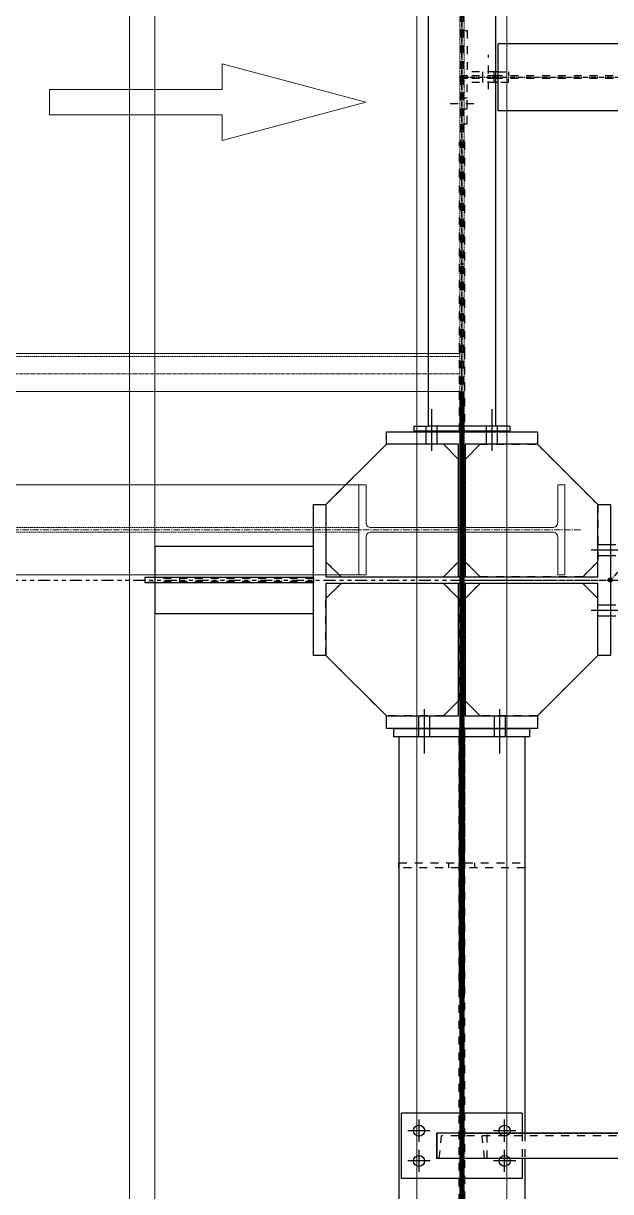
# Model space of a CAD drawing. Header units: inches. Extents: x 209270 to 234360, y -180214 to -150194.
# Drawn here: x 216141 to 217307, y -159580 to -157257 of the extents above; entities that cross this region are included whole.
import ezdxf

# ---------------------------------------------------------------- set-up
doc = ezdxf.new("R2010")
doc.units = ezdxf.units.IN
doc.header["$LTSCALE"] = 10
doc.header["$MEASUREMENT"] = 0
for name, pattern in [('CENTER', [2, 1.25, -0.25, 0.25, -0.25]), ('CENTER2', [1.125, 0.75, -0.125, 0.125, -0.125]), ('DXK_LINE_DOT2', [3.9198, 1.9599, -1.9599]), ('DXK_LINE_DOT5', [7.8785, 2.979, -0.9799, 0.9799, -0.9799, 0.9799, -0.9799]), ('HIDDEN', [0.375, 0.25, -0.125])]:
    doc.linetypes.add(name, pattern=pattern)
doc.layers.get('0').update_dxf_attribs({"color": 1})
for name, color, linetype in [('$AUDIT_BAD_LAYER1', 1, 'Continuous'), ('_BLUE_0', 5, 'Continuous'), ('_BLUE_1', 5, 'Continuous'), ('_BLUE_2', 5, 'Continuous'), ('_BLUE_4', 5, 'Continuous')]:
    doc.layers.add(name, color=color, linetype=linetype)
for name, color, linetype, lineweight in [('Belt', 1, 'Continuous', 9), ('CEN', 1, 'CENTER', 9), ('CENETR LINE', 1, 'CENTER2', 9), ('handrail', 1, 'FENCELINE1', 9), ('HIDDDEN', 1, 'HIDDEN', 9), ('HIDDEN', 1, 'HIDDEN', 9), ('MAIN OBJECT', 1, 'Continuous', 18), ('Sheeting', 1, 'Continuous', 0)]:
    doc.layers.add(name, color=color, linetype=linetype, lineweight=lineweight)
doc.linetypes.add('FENCELINE1', pattern='A,0.25,-0.1,[133,arial.ttf,S=0.1,R=0,X=-0.1,Y=0],-0.1,1', length=1.45)

# ---------------------------------------------------------------- blocks, each defined once
blk = doc.blocks.new('A$C426f7GU6TT')
at = {"layer": 'CEN'}
for p, q in [((0, 235.7), (0, -235.7)), ((-235.7, 0), (235.7, 0))]:
    blk.add_line(p, q, dxfattribs=at)
blk.add_circle((0, 0), 5, dxfattribs=at)
at = {"layer": 'MAIN OBJECT'}
blk.add_lwpolyline([(4.4, -180.2, 0.414214), (14.6, -190.4), (89.4, -190.4), (89.4, -204.7), (-89.4, -204.7), (-89.4, -190.4), (-14.6, -190.4, 0.414214), (-4.4, -180.2), (-4.4, 180.2, 0.414214), (-14.6, 190.4), (-89.4, 190.4), (-89.4, 204.7), (89.4, 204.7), (89.4, 190.4), (14.6, 190.4, 0.414214), (4.4, 180.2), (4.4, -180.2)], format="xyb", dxfattribs=at)
blk = doc.blocks.new('MECH_DRAWING')
at = {"layer": 'Belt', "elevation": 5421881824.1}
blk.add_lwpolyline([(216192.4, -157388.3), (216535.7, -157388.3), (216535.7, -157337), (216820.8, -157413.4), (216535.7, -157489.8), (216535.7, -157438.4), (216192.4, -157438.4)], close=True, dxfattribs=at)
at = {"layer": 'CEN'}
blk.add_line((216811.6, -158263.7), (211802.8, -158263.7), dxfattribs=at)
at = {"layer": 'CEN', "elevation": 0.8}
blk.add_lwpolyline([(217011.9, -155263.7), (228511.9, -155263.7), (228511.9, -165263.7), (217011.9, -165263.7)], close=True, dxfattribs=at)
at = {"layer": 'CENETR LINE'}
blk.add_line((217007.5, -157953.4, 3363871823.7), (214622.3, -157953.4, 3363871823.7), dxfattribs=at)
at = {"layer": 'handrail', "const_width": 10}
blk.add_lwpolyline([(217011.9, -157988.4), (217011.9, -165263.7), (228511.9, -165263.7), (228511.9, -163968.7)], dxfattribs=at)
at = {"layer": 'HIDDDEN'}
blk.add_line((217007.5, -157918.9, 3363871823.7), (214615.1, -157918.9, 3363871823.7), dxfattribs=at)
at = {"layer": 'HIDDEN'}
for points, elevation in [([(217007.5, -165259.3), (217007.5, -155268.1), (217016.3, -155268.1), (217016.3, -165259.3)], 0.8), ([(211807.2, -158259.3), (216807.2, -158259.3), (216807.2, -158268.1), (211807.2, -158268.1)], 2.2)]:
    blk.add_lwpolyline(points, close=True, dxfattribs=dict(at, elevation=elevation))
at = {"layer": 'MAIN OBJECT'}
for p, q in [((214614.1, -157913.4), (217007.5, -157913.4)), ((214630.1, -157988.4), (217007.5, -157988.4))]:
    blk.add_line(p, q, dxfattribs=at)
for points, elevation in [([(216922.5, -165259.3), (216922.5, -155268.1), (217101.3, -155268.1), (217101.3, -165259.3)], 0.8), ([(211807.2, -158174.3), (216807.2, -158174.3), (216807.2, -158353.1), (211807.2, -158353.1)], 2.2)]:
    blk.add_lwpolyline(points, close=True, dxfattribs=dict(at, elevation=elevation))
at = {"layer": 'Sheeting'}
for points in [[(216351.9, -154713.7), (229171.9, -154713.7), (229171.9, -165813.7), (216351.9, -165813.7)], [(216401.9, -154763.7), (229121.9, -154763.7), (229121.9, -165763.7), (216401.9, -165763.7)]]:
    blk.add_lwpolyline(points, close=True, dxfattribs=at)
at = {"layer": '$AUDIT_BAD_LAYER1', "rotation": 270.0096740856855}
blk.add_blockref('A$C426f7GU6TT', (217011.9, -158263.7), dxfattribs=at)
blk = doc.blocks.new('GridLine-116860372-116902 - 114867')
at = {"layer": '_BLUE_2', "linetype": 'DXK_LINE_DOT5'}
blk.add_line((9575.6, 12454.5), (9575.6, 27661.7), dxfattribs=at)
blk = doc.blocks.new('GridLine-116860372-116906 - 114867')
at = {"layer": '_BLUE_2', "linetype": 'DXK_LINE_DOT5'}
blk.add_line((2535.4, 21320.8), (24512.1, 21320.8), dxfattribs=at)
blk = doc.blocks.new('Part-116860372-114953 - 114867')
at = {"layer": '_BLUE_4', "linetype": 'Continuous'}
blk.add_hatch(color=256, dxfattribs=at).paths.add_polyline_path([(9575.6, 21315.8, -1), (9575.6, 21325.8, -1)])
at = {"layer": '_BLUE_2', "linetype": 'Continuous'}
for p, q in [((9206.8, 21133.3), (9206.8, 21508.3)), ((9206.8, 21508.3), (9238.1, 21508.3)), ((9238.1, 21508.3), (9238.1, 21329)), ((9913.1, 21508.3), (9944.3, 21508.3)), ((9913.1, 21329), (9913.1, 21508.3)), ((9944.3, 21508.3), (9944.3, 21133.3)), ((9238.1, 21329), (9913.1, 21329)), ((9913.1, 21312.7), (9238.1, 21312.7)), ((9238.1, 21312.7), (9238.1, 21133.3)), ((9913.1, 21133.3), (9913.1, 21312.7)), ((9238.1, 21133.3), (9206.8, 21133.3)), ((9944.3, 21133.3), (9913.1, 21133.3))]:
    blk.add_line(p, q, dxfattribs=at)
at = {"layer": '_BLUE_4', "linetype": 'CENTER'}
blk.add_line((9575.6, 21320.8), (9575.6, 21320.8), dxfattribs=at)
at = {"layer": '_BLUE_4', "linetype": 'Continuous'}
blk.add_circle((9575.6, 21320.8), 5, dxfattribs=at)
blk = doc.blocks.new('Part-116860372-114943 - 114867')
at = {"layer": '_BLUE_4', "linetype": 'Continuous'}
blk.add_hatch(color=256, dxfattribs=at).paths.add_polyline_path([(9575.6, 21315.8, -1), (9575.6, 21325.8, -1)])
at = {"layer": '_BLUE_4', "linetype": 'CENTER'}
blk.add_line((9575.6, 21320.8), (13700.6, 21320.8), dxfattribs=at)
at = {"layer": '_BLUE_4', "linetype": 'Continuous'}
blk.add_circle((9575.6, 21320.8), 5, dxfattribs=at)
blk = doc.blocks.new('Part-116860372-114949 - 114867')
at = {"layer": '_BLUE_4', "linetype": 'Continuous'}
for points in [[(9575.6, 22565.8, -1), (9575.6, 22575.8, -1)], [(10950.6, 22565.8, -1), (10950.6, 22575.8, -1)]]:
    blk.add_hatch(color=256, dxfattribs=at).paths.add_polyline_path(points)
at = {"layer": '_BLUE_1', "linetype": 'DXK_LINE_DOT2'}
for p, q in [((10936.6, 22654.1), (10859.1, 22654.1)), ((10936.6, 22487.6), (10936.6, 22654.1)), ((9589.1, 22574.4), (9589.1, 22567.3)), ((9658.8, 22574.4), (9589.1, 22574.4)), ((9658.8, 22567.3), (9589.1, 22567.3)), ((10852.8, 22574.4), (9665.1, 22574.4)), ((10852.8, 22567.3), (9665.1, 22567.3)), ((10936.6, 22574.4), (10859.1, 22574.4)), ((10936.6, 22567.3), (10859.1, 22567.3)), ((10936.6, 22487.6), (10859.1, 22487.6))]:
    blk.add_line(p, q, dxfattribs=at)
at = {"layer": '_BLUE_2', "linetype": 'Continuous'}
for p, q in [((9665.1, 22654.1), (9665.1, 22487.6)), ((10859.1, 22654.1), (9665.1, 22654.1)), ((10852.8, 22654.1), (10852.8, 22487.6)), ((9665.1, 22574.4), (9658.8, 22574.4)), ((9665.1, 22567.3), (9658.8, 22567.3)), ((10859.1, 22574.4), (10852.8, 22574.4)), ((10859.1, 22567.3), (10852.8, 22567.3)), ((10859.1, 22487.6), (9665.1, 22487.6))]:
    blk.add_line(p, q, dxfattribs=at)
at = {"layer": '_BLUE_4', "linetype": 'CENTER'}
blk.add_line((9575.6, 22570.8), (10950.6, 22570.8), dxfattribs=at)
at = {"layer": '_BLUE_4', "linetype": 'Continuous'}
for centre in [(9575.6, 22570.8), (10950.6, 22570.8)]:
    blk.add_circle(centre, 5, dxfattribs=at)
blk = doc.blocks.new('Part-116860372-114954 - 114867')
at = {"layer": '_BLUE_2', "linetype": 'Continuous'}
for p, q in [((9388.1, 21689.6), (9388.1, 21689.6)), ((9388.1, 21689.6), (9763.1, 21689.6)), ((9388.1, 21658.3), (9388.1, 21689.6)), ((9763.1, 21689.6), (9763.1, 21689.6)), ((9763.1, 21689.6), (9763.1, 21658.3)), ((9388.1, 21658.3), (9388.1, 21658.3)), ((9567.4, 21658.3), (9388.1, 21658.3)), ((9567.4, 21658.3), (9567.4, 21658.3)), ((9567.4, 21329), (9567.4, 21658.3)), ((9583.7, 21658.3), (9583.7, 21658.3)), ((9763.1, 21658.3), (9583.7, 21658.3)), ((9583.7, 21658.3), (9583.7, 21329)), ((9763.1, 21658.3), (9763.1, 21658.3)), ((9567.4, 21329), (9567.4, 21329)), ((9583.7, 21329), (9567.4, 21329)), ((9583.7, 21329), (9583.7, 21329))]:
    blk.add_line(p, q, dxfattribs=at)
blk = doc.blocks.new('Part-116860372-116031 - 114867')
at = {"layer": '_BLUE_1', "linetype": 'DXK_LINE_DOT2'}
for p, q in [((9569.3, 20952.1), (9569.3, 20952.1)), ((9569.3, 20952.1), (9569.3, 20650.8)), ((9581.8, 20952.1), (9569.3, 20952.1)), ((9581.8, 20952.1), (9581.8, 20650.8)), ((9569.3, 20742.2), (9581.8, 20742.2)), ((9569.3, 20650.8), (9569.3, 20284.7)), ((9581.8, 20284.7), (9581.8, 20650.8))]:
    blk.add_line(p, q, dxfattribs=at)
at = {"layer": '_BLUE_2', "linetype": 'Continuous'}
for p, q in [((9569.3, 20284.7), (9569.3, 20952.1)), ((9581.8, 20284.7), (9581.8, 20952.1)), ((9569.3, 20650.8), (9581.8, 20650.8)), ((9569.3, 20284.7), (9581.8, 20284.7))]:
    blk.add_line(p, q, dxfattribs=at)
blk = doc.blocks.new('Part-116860372-114955 - 114867')
at = {"layer": '_BLUE_2', "linetype": 'Continuous'}
for p, q in [((9567.4, 21312.7), (9567.4, 21312.7)), ((9567.4, 20983.3), (9567.4, 21312.7)), ((9567.4, 21312.7), (9583.7, 21312.7)), ((9583.7, 21312.7), (9583.7, 21312.7)), ((9583.7, 21312.7), (9583.7, 20983.3)), ((9388.1, 20983.3), (9388.1, 20983.3)), ((9388.1, 20952.1), (9388.1, 20983.3)), ((9388.1, 20983.3), (9567.4, 20983.3)), ((9567.4, 20983.3), (9567.4, 20983.3)), ((9583.7, 20983.3), (9583.7, 20983.3)), ((9583.7, 20983.3), (9763.1, 20983.3)), ((9763.1, 20983.3), (9763.1, 20983.3)), ((9763.1, 20983.3), (9763.1, 20952.1)), ((9388.1, 20952.1), (9388.1, 20952.1)), ((9763.1, 20952.1), (9388.1, 20952.1)), ((9763.1, 20952.1), (9763.1, 20952.1))]:
    blk.add_line(p, q, dxfattribs=at)
blk = doc.blocks.new('Part-116860372-114965 - 114867')
at = {"layer": '_BLUE_4', "linetype": 'Continuous'}
blk.add_hatch(color=256, dxfattribs=at).paths.add_polyline_path([(9575.6, 21315.8, -1), (9575.6, 21325.8, -1)])
at = {"layer": '_BLUE_1', "linetype": 'DXK_LINE_DOT2'}
for p, q in [((9572, 24688.3), (9572, 21703.3)), ((9579.1, 24688.3), (9579.1, 21703.3))]:
    blk.add_line(p, q, dxfattribs=at)
at = {"layer": '_BLUE_2', "linetype": 'Continuous'}
for p, q in [((9492.3, 23083.3), (9492.3, 21703.3)), ((9658.8, 23083.3), (9658.8, 21703.3)), ((9658.8, 21703.3), (9492.3, 21703.3))]:
    blk.add_line(p, q, dxfattribs=at)
at = {"layer": '_BLUE_4', "linetype": 'CENTER'}
blk.add_line((9575.6, 25070.8), (9575.6, 21320.8), dxfattribs=at)
at = {"layer": '_BLUE_4', "linetype": 'Continuous'}
blk.add_circle((9575.6, 21320.8), 5, dxfattribs=at)
blk = doc.blocks.new('Bolt-116860372-116015 - 114867')
at = {"layer": '_BLUE_2', "linetype": 'Continuous'}
for p, q in [((9500.6, 21642.1), (9500.6, 21745.8)), ((9500.6, 21642.1), (9500.6, 21745.8)), ((9650.6, 21642.1), (9650.6, 21745.8)), ((9650.6, 21642.1), (9650.6, 21745.8)), ((9486.8, 21690.8), (9486.8, 21703.3)), ((9486.8, 21690.8), (9486.8, 21703.3)), ((9514.3, 21690.8), (9514.3, 21703.3)), ((9514.3, 21690.8), (9514.3, 21703.3)), ((9636.8, 21690.8), (9636.8, 21703.3)), ((9636.8, 21690.8), (9636.8, 21703.3)), ((9664.3, 21690.8), (9664.3, 21703.3)), ((9664.3, 21690.8), (9664.3, 21703.3)), ((9486.8, 21658.3), (9486.8, 21689.6)), ((9486.8, 21658.3), (9486.8, 21689.6)), ((9514.3, 21658.3), (9514.3, 21689.6)), ((9514.3, 21658.3), (9514.3, 21689.6)), ((9636.8, 21658.3), (9636.8, 21689.6)), ((9636.8, 21658.3), (9636.8, 21689.6)), ((9664.3, 21658.3), (9664.3, 21689.6)), ((9664.3, 21658.3), (9664.3, 21689.6))]:
    blk.add_line(p, q, dxfattribs=at)
blk = doc.blocks.new('Part-116860372-115041 - 114867')
at = {"layer": '_BLUE_4', "linetype": 'Continuous'}
for points in [[(9575.6, 19940.8, -1), (9575.6, 19950.8, -1)], [(10950.6, 19940.8, -1), (10950.6, 19950.8, -1)]]:
    blk.add_hatch(color=256, dxfattribs=at).paths.add_polyline_path(points)
at = {"layer": '_BLUE_1', "linetype": 'DXK_LINE_DOT2'}
for p, q in [((9519.3, 19883.3), (9525.4, 19939.6)), ((10861.1, 19939.6), (9525.4, 19939.6)), ((9631.9, 19883.3), (9625.7, 19939.6)), ((9638.1, 19883.3), (9638.1, 19945.8)), ((10937, 19945.8), (10861.1, 19945.8)), ((10937, 19939.6), (10867.3, 19939.6)), ((10937, 19883.3), (10937, 19945.8)), ((10937, 19883.3), (9631.9, 19883.3))]:
    blk.add_line(p, q, dxfattribs=at)
at = {"layer": '_BLUE_2', "linetype": 'Continuous'}
for p, q in [((9513.1, 19883.3), (9513.1, 19945.8)), ((10861.1, 19945.8), (9513.1, 19945.8)), ((10861.1, 19883.3), (10861.1, 19945.8)), ((10867.3, 19939.6), (10861.1, 19939.6)), ((10867.3, 19883.3), (9513.1, 19883.3))]:
    blk.add_line(p, q, dxfattribs=at)
at = {"layer": '_BLUE_4', "linetype": 'CENTER'}
for p, q in [((9575.6, 19945.8), (10861.1, 19945.8)), ((10937, 19945.8), (10950.6, 19945.8))]:
    blk.add_line(p, q, dxfattribs=at)
at = {"layer": '_BLUE_4', "linetype": 'Continuous'}
for centre in [(9575.6, 19945.8), (10950.6, 19945.8)]:
    blk.add_circle(centre, 5, dxfattribs=at)
blk = doc.blocks.new('Part-116860372-115104 - 114867')
at = {"layer": '_BLUE_4', "linetype": 'Continuous'}
for points in [[(10950.6, 22409.6, -1), (10950.6, 22419.6, -1)], [(9944.3, 21315.8, -1), (9944.3, 21325.8, -1)]]:
    blk.add_hatch(color=256, dxfattribs=at).paths.add_polyline_path(points)
at = {"layer": '_BLUE_1', "linetype": 'DXK_LINE_DOT2'}
for p, q in [((10757.5, 22278.6), (10546, 22048.6)), ((10757.5, 22278.6), (10840.3, 22202.4)), ((10833, 22209.2), (10123.3, 21437.9)), ((10840.3, 22202.4), (10628.7, 21972.5)), ((10259.5, 21737.2), (10047.9, 21507.3)), ((10130.7, 21431.1), (10342.3, 21661.1)), ((10047.9, 21507.3), (10130.7, 21431.1))]:
    blk.add_line(p, q, dxfattribs=at)
at = {"layer": '_BLUE_2', "linetype": 'Continuous'}
for p, q in [((10546, 22048.6), (10259.5, 21737.2)), ((10628.7, 21972.5), (10342.3, 21661.1))]:
    blk.add_line(p, q, dxfattribs=at)
at = {"layer": '_BLUE_4', "linetype": 'CENTER'}
blk.add_line((10950.6, 22414.6), (9944.3, 21320.8), dxfattribs=at)
at = {"layer": '_BLUE_4', "linetype": 'Continuous'}
for centre in [(10950.6, 22414.6), (9944.3, 21320.8)]:
    blk.add_circle(centre, 5, dxfattribs=at)
blk = doc.blocks.new('Bolt-116860372-116486 - 114867')
at = {"layer": '_BLUE_1', "linetype": 'DXK_LINE_DOT2'}
for p, q in [((9579.1, 22518.5), (9572, 22518.5)), ((9589.1, 22518.5), (9579.1, 22518.5)), ((9605.4, 22504.8), (9526.6, 22504.8)), ((9579.1, 22491), (9572, 22491)), ((9589.1, 22491), (9579.1, 22491))]:
    blk.add_line(p, q, dxfattribs=at)
blk = doc.blocks.new('Part-116860372-116484 - 114867')
at = {"layer": '_BLUE_1', "linetype": 'DXK_LINE_DOT2'}
for p, q in [((9589.1, 22567.3), (9579.1, 22567.3)), ((9665.1, 22567.3), (9658.8, 22567.3)), ((9691.6, 22557.3), (9691.6, 22567.3)), ((9589.1, 22454.8), (9589.1, 22557.3)), ((9658.8, 22557.3), (9589.1, 22557.3)), ((9691.6, 22557.3), (9665.1, 22557.3)), ((9579.1, 22454.8), (9589.1, 22454.8))]:
    blk.add_line(p, q, dxfattribs=at)
at = {"layer": '_BLUE_2', "linetype": 'Continuous'}
blk.add_line((9665.1, 22557.3), (9658.8, 22557.3), dxfattribs=at)
blk = doc.blocks.new('Part-116860372-116014 - 114867')
at = {"layer": '_BLUE_1', "linetype": 'DXK_LINE_DOT2'}
blk.add_line((9658.8, 21703.3), (9492.3, 21703.3), dxfattribs=at)
at = {"layer": '_BLUE_2', "linetype": 'Continuous'}
for p, q in [((9456.8, 21690.8), (9456.8, 21703.3)), ((9456.8, 21703.3), (9492.3, 21703.3)), ((9694.3, 21703.3), (9658.8, 21703.3)), ((9694.3, 21703.3), (9694.3, 21690.8)), ((9694.3, 21690.8), (9456.8, 21690.8))]:
    blk.add_line(p, q, dxfattribs=at)
blk = doc.blocks.new('Part-116860372-154289 - 114867')
at = {"layer": '_BLUE_1', "linetype": 'DXK_LINE_DOT2'}
for p, q in [((9206.8, 21327.1), (9206.8, 21404.1)), ((8813.1, 21327.1), (8813.1, 21314.6)), ((9206.8, 21324.4), (8813.1, 21324.4)), ((9206.8, 21317.3), (8813.1, 21317.3)), ((8875.6, 21317.3), (8875.6, 21324.4)), ((9206.8, 21237.6), (9206.8, 21314.6))]:
    blk.add_line(p, q, dxfattribs=at)
at = {"layer": '_BLUE_2', "linetype": 'Continuous'}
for p, q in [((8813.1, 21404.1), (8813.1, 21327.1)), ((9206.8, 21404.1), (8813.1, 21404.1)), ((8813.1, 21314.6), (8813.1, 21237.6)), ((8813.1, 21237.6), (9206.8, 21237.6))]:
    blk.add_line(p, q, dxfattribs=at)
blk = doc.blocks.new('Bolt-116860372-116485 - 114867')
at = {"layer": '_BLUE_1', "linetype": 'DXK_LINE_DOT2'}
for p, q in [((9641.6, 22541), (9641.6, 22626)), ((9627.9, 22574.4), (9627.9, 22584.4)), ((9627.9, 22567.3), (9627.9, 22574.4)), ((9627.9, 22557.3), (9627.9, 22567.3)), ((9655.4, 22574.4), (9655.4, 22584.4)), ((9655.4, 22567.3), (9655.4, 22574.4)), ((9655.4, 22557.3), (9655.4, 22567.3))]:
    blk.add_line(p, q, dxfattribs=at)
blk = doc.blocks.new('Part-116860372-149923 - 114867')
at = {"layer": '_BLUE_1', "linetype": 'DXK_LINE_DOT2'}
for p, q in [((9621.2, 21658.3), (9763.1, 21658.3)), ((9583.7, 21620.8), (9583.7, 21366.5)), ((9913.1, 21508.3), (9913.1, 21366.5)), ((9875.6, 21329), (9621.2, 21329))]:
    blk.add_line(p, q, dxfattribs=at)
at = {"layer": '_BLUE_2', "linetype": 'Continuous'}
for p, q in [((9621.2, 21658.3), (9583.7, 21620.8)), ((9763.1, 21658.3), (9913.1, 21508.3)), ((9583.7, 21366.5), (9621.2, 21329)), ((9913.1, 21366.5), (9875.6, 21329))]:
    blk.add_line(p, q, dxfattribs=at)
blk = doc.blocks.new('Part-116860372-116033 - 114867')
at = {"layer": '_BLUE_1', "linetype": 'DXK_LINE_DOT2'}
for p, q in [((9569.3, 21890.2), (9569.3, 22409.9)), ((9569.3, 22409.9), (9581.8, 22409.9)), ((9581.8, 22409.9), (9581.8, 21890.2)), ((9569.3, 22107), (9581.8, 22107)), ((9569.3, 21690.8), (9569.3, 21890.2)), ((9569.3, 21890.2), (9581.8, 21890.2)), ((9581.8, 21890.2), (9581.8, 21690.8)), ((9569.3, 21690.8), (9569.3, 21689.6)), ((9569.3, 21689.6), (9569.3, 21689.6)), ((9569.3, 21689.6), (9581.8, 21689.6)), ((9581.8, 21689.6), (9581.8, 21690.8))]:
    blk.add_line(p, q, dxfattribs=at)
at = {"layer": '_BLUE_2', "linetype": 'Continuous'}
for p, q in [((9569.3, 21689.6), (9569.3, 21690.8)), ((9581.8, 21690.8), (9581.8, 21689.6))]:
    blk.add_line(p, q, dxfattribs=at)
blk = doc.blocks.new('Part-116860372-116483 - 114867')
at = {"layer": '_BLUE_1', "linetype": 'DXK_LINE_DOT2'}
for p, q in [((9579.1, 22686.9), (9589.1, 22686.9)), ((9589.1, 22686.9), (9589.1, 22584.4)), ((9589.1, 22574.4), (9579.1, 22574.4)), ((9658.8, 22584.4), (9589.1, 22584.4)), ((9665.1, 22574.4), (9658.8, 22574.4)), ((9665.1, 22584.4), (9691.6, 22584.4)), ((9691.6, 22584.4), (9691.6, 22574.4))]:
    blk.add_line(p, q, dxfattribs=at)
at = {"layer": '_BLUE_2', "linetype": 'Continuous'}
blk.add_line((9665.1, 22584.4), (9658.8, 22584.4), dxfattribs=at)
blk = doc.blocks.new('Bolt-116860372-116634 - 114867')
at = {"layer": '_BLUE_2', "linetype": 'Continuous'}
for p, q in [((9913.1, 21409.6), (9944.3, 21409.6)), ((9913.1, 21409.6), (9944.3, 21409.6)), ((9945.6, 21409.6), (9958.1, 21409.6)), ((9945.6, 21409.6), (9958.1, 21409.6)), ((9896.8, 21395.8), (10000.6, 21395.8)), ((9896.8, 21395.8), (10000.6, 21395.8)), ((9913.1, 21382.1), (9944.3, 21382.1)), ((9913.1, 21382.1), (9944.3, 21382.1)), ((9945.6, 21382.1), (9958.1, 21382.1)), ((9945.6, 21382.1), (9958.1, 21382.1)), ((9913.1, 21259.6), (9944.3, 21259.6)), ((9913.1, 21259.6), (9944.3, 21259.6)), ((9945.6, 21259.6), (9958.1, 21259.6)), ((9945.6, 21259.6), (9958.1, 21259.6)), ((9896.8, 21245.8), (10000.6, 21245.8)), ((9896.8, 21245.8), (10000.6, 21245.8)), ((9913.1, 21232.1), (9944.3, 21232.1)), ((9913.1, 21232.1), (9944.3, 21232.1)), ((9945.6, 21232.1), (9958.1, 21232.1)), ((9945.6, 21232.1), (9958.1, 21232.1))]:
    blk.add_line(p, q, dxfattribs=at)
blk = doc.blocks.new('Part-116860372-157474 - 114867')
at = {"layer": '_BLUE_1', "linetype": 'DXK_LINE_DOT2'}
blk.add_line((9725.6, 19945.8), (9725.6, 19883.3), dxfattribs=at)
at = {"layer": '_BLUE_2', "linetype": 'Continuous'}
for p, q in [((9425.6, 19833.3), (9425.6, 19995.8)), ((9725.6, 19995.8), (9425.6, 19995.8)), ((9725.6, 19995.8), (9725.6, 19945.8)), ((9725.6, 19883.3), (9725.6, 19833.3)), ((9725.6, 19833.3), (9425.6, 19833.3))]:
    blk.add_line(p, q, dxfattribs=at)
blk = doc.blocks.new('Part-116860372-116831 - 114867')
at = {"layer": '_BLUE_1', "linetype": 'DXK_LINE_DOT2'}
for p, q in [((9206.8, 21327.1), (8788.7, 21327.1)), ((8788.7, 21327.1), (8788.7, 21314.6)), ((9206.8, 21327.1), (9206.8, 21314.6)), ((9206.8, 21314.6), (8788.7, 21314.6))]:
    blk.add_line(p, q, dxfattribs=at)
at = {"layer": '_BLUE_2', "linetype": 'Continuous'}
for p, q in [((9206.8, 21327.1), (8788.7, 21327.1)), ((8788.7, 21327.1), (8788.7, 21314.6)), ((9206.8, 21314.6), (9206.8, 21327.1)), ((8788.7, 21314.6), (9206.8, 21314.6))]:
    blk.add_line(p, q, dxfattribs=at)
blk = doc.blocks.new('Part-116860372-116836 - 114867')
at = {"layer": '_BLUE_1', "linetype": 'DXK_LINE_DOT2'}
for p, q in [((9575.6, 19945.8), (9513.1, 19945.8)), ((9519.3, 19883.3), (9513.1, 19883.3))]:
    blk.add_line(p, q, dxfattribs=at)
at = {"layer": '_BLUE_2', "linetype": 'Continuous'}
blk.add_line((9513.1, 19945.8), (9513.1, 19883.3), dxfattribs=at)
blk = doc.blocks.new('Part-116860372-149922 - 114867')
at = {"layer": '_BLUE_1', "linetype": 'DXK_LINE_DOT2'}
for p, q in [((9529.9, 21658.3), (9388.1, 21658.3)), ((9567.4, 21366.5), (9567.4, 21620.8)), ((9238.1, 21508.3), (9238.1, 21366.5)), ((9275.6, 21329), (9529.9, 21329))]:
    blk.add_line(p, q, dxfattribs=at)
at = {"layer": '_BLUE_2', "linetype": 'Continuous'}
for p, q in [((9388.1, 21658.3), (9238.1, 21508.3)), ((9567.4, 21620.8), (9529.9, 21658.3)), ((9238.1, 21366.5), (9275.6, 21329)), ((9529.9, 21329), (9567.4, 21366.5))]:
    blk.add_line(p, q, dxfattribs=at)
blk = doc.blocks.new('Part-116860372-149924 - 114867')
at = {"layer": '_BLUE_1', "linetype": 'DXK_LINE_DOT2'}
for p, q in [((9529.9, 21312.7), (9275.6, 21312.7)), ((9238.1, 21133.3), (9238.1, 21275.2)), ((9567.4, 21275.2), (9567.4, 21020.8)), ((9529.9, 20983.3), (9388.1, 20983.3))]:
    blk.add_line(p, q, dxfattribs=at)
at = {"layer": '_BLUE_2', "linetype": 'Continuous'}
for p, q in [((9275.6, 21312.7), (9238.1, 21275.2)), ((9529.9, 21312.7), (9567.4, 21275.2)), ((9388.1, 20983.3), (9238.1, 21133.3)), ((9567.4, 21020.8), (9529.9, 20983.3))]:
    blk.add_line(p, q, dxfattribs=at)
blk = doc.blocks.new('Part-116860372-149925 - 114867')
at = {"layer": '_BLUE_1', "linetype": 'DXK_LINE_DOT2'}
for p, q in [((9875.6, 21312.7), (9621.2, 21312.7)), ((9583.7, 21275.2), (9583.7, 21020.8)), ((9913.1, 21133.3), (9913.1, 21275.2)), ((9763.1, 20983.3), (9621.2, 20983.3))]:
    blk.add_line(p, q, dxfattribs=at)
at = {"layer": '_BLUE_2', "linetype": 'Continuous'}
for p, q in [((9621.2, 21312.7), (9583.7, 21275.2)), ((9875.6, 21312.7), (9913.1, 21275.2)), ((9763.1, 20983.3), (9913.1, 21133.3)), ((9621.2, 20983.3), (9583.7, 21020.8))]:
    blk.add_line(p, q, dxfattribs=at)
blk = doc.blocks.new('Part-116860372-157432 - 114867')
at = {"layer": '_BLUE_1', "linetype": 'DXK_LINE_DOT2'}
for p, q in [((9568.1, 20930.8), (9568.1, 12960.8)), ((9583.1, 20930.8), (9568.1, 20930.8)), ((9583.1, 12960.8), (9583.1, 20930.8))]:
    blk.add_line(p, q, dxfattribs=at)
blk = doc.blocks.new('Part-116860372-157433 - 114867')
at = {"layer": '_BLUE_1', "linetype": 'DXK_LINE_DOT2'}
blk.add_line((9731.8, 19945.8), (9731.8, 19883.3), dxfattribs=at)
at = {"layer": '_BLUE_2', "linetype": 'Continuous'}
for p, q in [((9419.3, 20930.8), (9419.3, 19227.1)), ((9569.3, 20930.8), (9419.3, 20930.8)), ((9731.8, 20930.8), (9581.8, 20930.8)), ((9731.8, 20930.8), (9731.8, 19945.8)), ((9731.8, 19883.3), (9731.8, 19227.1))]:
    blk.add_line(p, q, dxfattribs=at)
blk = doc.blocks.new('Part-116860372-157451 - 114867')
at = {"layer": '_BLUE_1', "linetype": 'DXK_LINE_DOT2'}
for p, q in [((9581.8, 20950.8), (9569.3, 20950.8)), ((9568.1, 20930.8), (9419.3, 20930.8)), ((9731.8, 20930.8), (9583.1, 20930.8))]:
    blk.add_line(p, q, dxfattribs=at)
at = {"layer": '_BLUE_2', "linetype": 'Continuous'}
for p, q in [((9406.8, 20930.8), (9406.8, 20950.8)), ((9569.3, 20950.8), (9406.8, 20950.8)), ((9744.3, 20950.8), (9581.8, 20950.8)), ((9744.3, 20930.8), (9744.3, 20950.8)), ((9419.3, 20930.8), (9406.8, 20930.8)), ((9744.3, 20930.8), (9731.8, 20930.8))]:
    blk.add_line(p, q, dxfattribs=at)
blk = doc.blocks.new('Bolt-116860372-157452 - 114867')
at = {"layer": '_BLUE_2', "linetype": 'Continuous'}
for p, q in [((9481.8, 20999.6), (9481.8, 20889.6)), ((9481.8, 20999.6), (9481.8, 20889.6)), ((9481.8, 20999.6), (9481.8, 20889.6)), ((9481.8, 20999.6), (9481.8, 20889.6)), ((9669.3, 20999.6), (9669.3, 20889.6)), ((9669.3, 20999.6), (9669.3, 20889.6)), ((9669.3, 20999.6), (9669.3, 20889.6)), ((9669.3, 20999.6), (9669.3, 20889.6)), ((9468.1, 20983.3), (9468.1, 20952.1)), ((9468.1, 20983.3), (9468.1, 20952.1)), ((9468.1, 20983.3), (9468.1, 20952.1)), ((9468.1, 20983.3), (9468.1, 20952.1)), ((9495.6, 20983.3), (9495.6, 20952.1)), ((9495.6, 20983.3), (9495.6, 20952.1)), ((9495.6, 20983.3), (9495.6, 20952.1)), ((9495.6, 20983.3), (9495.6, 20952.1)), ((9655.6, 20983.3), (9655.6, 20952.1)), ((9655.6, 20983.3), (9655.6, 20952.1)), ((9655.6, 20983.3), (9655.6, 20952.1)), ((9655.6, 20983.3), (9655.6, 20952.1)), ((9683.1, 20983.3), (9683.1, 20952.1)), ((9683.1, 20983.3), (9683.1, 20952.1)), ((9683.1, 20983.3), (9683.1, 20952.1)), ((9683.1, 20983.3), (9683.1, 20952.1)), ((9468.1, 20950.8), (9468.1, 20930.8)), ((9468.1, 20950.8), (9468.1, 20930.8)), ((9468.1, 20950.8), (9468.1, 20930.8)), ((9468.1, 20950.8), (9468.1, 20930.8)), ((9495.6, 20950.8), (9495.6, 20930.8)), ((9495.6, 20950.8), (9495.6, 20930.8)), ((9495.6, 20950.8), (9495.6, 20930.8)), ((9495.6, 20950.8), (9495.6, 20930.8)), ((9655.6, 20950.8), (9655.6, 20930.8)), ((9655.6, 20950.8), (9655.6, 20930.8)), ((9655.6, 20950.8), (9655.6, 20930.8)), ((9655.6, 20950.8), (9655.6, 20930.8)), ((9683.1, 20950.8), (9683.1, 20930.8)), ((9683.1, 20950.8), (9683.1, 20930.8)), ((9683.1, 20950.8), (9683.1, 20930.8)), ((9683.1, 20950.8), (9683.1, 20930.8))]:
    blk.add_line(p, q, dxfattribs=at)
blk = doc.blocks.new('Part-116860372-157472 - 114867')
at = {"layer": '_BLUE_1', "linetype": 'DXK_LINE_DOT2'}
for p, q in [((9583.1, 20618.3), (9731.8, 20618.3)), ((9608.1, 20605.8), (9608.1, 20618.3)), ((9731.8, 20618.3), (9731.8, 20605.8)), ((9731.8, 20605.8), (9583.1, 20605.8))]:
    blk.add_line(p, q, dxfattribs=at)
blk = doc.blocks.new('Part-116860372-157473 - 114867')
at = {"layer": '_BLUE_1', "linetype": 'DXK_LINE_DOT2'}
for p, q in [((9419.3, 20605.8), (9419.3, 20618.3)), ((9419.3, 20618.3), (9568.1, 20618.3)), ((9543.1, 20605.8), (9543.1, 20618.3)), ((9568.1, 20605.8), (9419.3, 20605.8))]:
    blk.add_line(p, q, dxfattribs=at)
blk = doc.blocks.new('Bolt-116860372-157475 - 114867')
at = {"layer": '_BLUE_2', "linetype": 'Continuous'}
for p, q in [((9469.3, 19924.6), (9469.3, 19979.6)), ((9681.8, 19924.6), (9681.8, 19979.6)), ((9496.8, 19952.1), (9441.8, 19952.1)), ((9709.3, 19952.1), (9654.3, 19952.1)), ((9469.3, 19849.6), (9469.3, 19904.6)), ((9681.8, 19849.6), (9681.8, 19904.6)), ((9496.8, 19877.1), (9441.8, 19877.1)), ((9709.3, 19877.1), (9654.3, 19877.1))]:
    blk.add_line(p, q, dxfattribs=at)
for centre in [(9469.3, 19952.1), (9681.8, 19952.1), (9469.3, 19877.1), (9681.8, 19877.1)]:
    blk.add_circle(centre, 13.7, dxfattribs=at)
blk = doc.blocks.new('Part-116860372-157480 - 114867')
at = {"layer": '_BLUE_1', "linetype": 'DXK_LINE_DOT2'}
for p, q in [((9388.1, 21658.3), (9238.1, 21508.3)), ((9567.4, 21620.8), (9529.9, 21658.3)), ((9238.1, 21366.5), (9275.6, 21329)), ((9529.9, 21329), (9567.4, 21366.5))]:
    blk.add_line(p, q, dxfattribs=at)
blk = doc.blocks.new('Part-116860372-157481 - 114867')
at = {"layer": '_BLUE_1', "linetype": 'DXK_LINE_DOT2'}
for p, q in [((9583.7, 21620.8), (9621.2, 21658.3)), ((9763.1, 21658.3), (9913.1, 21508.3)), ((9621.2, 21329), (9583.7, 21366.5)), ((9913.1, 21366.5), (9875.6, 21329))]:
    blk.add_line(p, q, dxfattribs=at)
blk = doc.blocks.new('Part-116860372-157482 - 114867')
at = {"layer": '_BLUE_1', "linetype": 'DXK_LINE_DOT2'}
for p, q in [((9238.1, 21275.2), (9275.6, 21312.7)), ((9529.9, 21312.7), (9567.4, 21275.2)), ((9388.1, 20983.3), (9238.1, 21133.3)), ((9567.4, 21020.8), (9529.9, 20983.3))]:
    blk.add_line(p, q, dxfattribs=at)
blk = doc.blocks.new('Part-116860372-157483 - 114867')
at = {"layer": '_BLUE_1', "linetype": 'DXK_LINE_DOT2'}
for p, q in [((9621.2, 21312.7), (9583.7, 21275.2)), ((9913.1, 21275.2), (9875.6, 21312.7)), ((9763.1, 20983.3), (9913.1, 21133.3)), ((9583.7, 21020.8), (9621.2, 20983.3))]:
    blk.add_line(p, q, dxfattribs=at)
blk = doc.blocks.new('STR_DRAWING')
at = {"layer": '_BLUE_0', "xscale": 0.8, "yscale": 0.8, "zscale": 0.8}
for name in ['GridLine-116860372-116902 - 114867', 'Part-116860372-114965 - 114867', 'Part-116860372-116483 - 114867', 'Part-116860372-114949 - 114867', 'Bolt-116860372-116485 - 114867', 'Part-116860372-116484 - 114867', 'Bolt-116860372-116486 - 114867', 'Part-116860372-116033 - 114867', 'Part-116860372-115104 - 114867', 'Bolt-116860372-116015 - 114867', 'Part-116860372-114954 - 114867', 'Part-116860372-116014 - 114867', 'Part-116860372-149922 - 114867', 'Part-116860372-157480 - 114867', 'Part-116860372-149923 - 114867', 'Part-116860372-157481 - 114867', 'Part-116860372-114953 - 114867', 'GridLine-116860372-116906 - 114867', 'Part-116860372-154289 - 114867', 'Part-116860372-114943 - 114867', 'Bolt-116860372-116634 - 114867', 'Part-116860372-116831 - 114867', 'Part-116860372-149924 - 114867', 'Part-116860372-157482 - 114867', 'Part-116860372-114955 - 114867', 'Part-116860372-149925 - 114867', 'Part-116860372-157483 - 114867', 'Bolt-116860372-157452 - 114867', 'Part-116860372-157451 - 114867', 'Part-116860372-116031 - 114867', 'Part-116860372-157433 - 114867', 'Part-116860372-157432 - 114867', 'Part-116860372-157473 - 114867', 'Part-116860372-157472 - 114867', 'Part-116860372-157474 - 114867', 'Bolt-116860372-157475 - 114867', 'Part-116860372-115041 - 114867', 'Part-116860372-116836 - 114867']:
    blk.add_blockref(name, (971.5, 4264.2), dxfattribs=at)

msp = doc.modelspace()

# ---------------------------------------------------------------- block references
msp.add_blockref('MECH_DRAWING', (0, 0))
at = {"xscale": 0.9999999999078191, "yscale": 1.0000000000951985}
msp.add_blockref('STR_DRAWING', (208379.9, -179684.5), dxfattribs=at)

doc.saveas('drawing.dxf')
